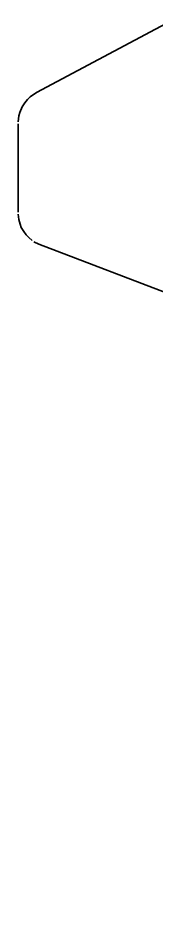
# Model space of a CAD drawing. Header units: millimetres. Extents: x 0 to 420, y 0 to 297.
# Drawn here: x 323.89 to 326.62, y 114.24 to 132.28 of the extents above; entities that cross this region are included whole.
import ezdxf

# ---------------------------------------------------------------- set-up
doc = ezdxf.new("R2010")
doc.units = ezdxf.units.MM
doc.header["$LTSCALE"] = 6
doc.layers.add('VISIVEL', color=7, linetype='Continuous', lineweight=35)

msp = doc.modelspace()

# ---------------------------------------------------------------- linework, layer by layer
at = {"layer": 'VISIVEL'}
for p, q in [((327.006, 132.282), (324.249, 130.819)), ((324.249, 130.819), (324.126, 130.735)), ((324.016, 130.615), (323.963, 130.532)), ((324.069, 130.682), (324.016, 130.615)), ((324.069, 130.682), (324.126, 130.735)), ((323.923, 130.425), (323.963, 130.532)), ((323.903, 130.359), (323.889, 130.242)), ((323.903, 130.359), (323.923, 130.425)), ((323.889, 130.199), (323.889, 128.459)), ((323.889, 128.415), (323.899, 128.312)), ((323.899, 128.312), (323.929, 128.219)), ((323.949, 128.155), (323.929, 128.219)), ((323.949, 128.155), (323.996, 128.075)), ((323.996, 128.075), (324.046, 128.009)), ((324.046, 128.009), (324.096, 127.955)), ((324.166, 127.899), (324.096, 127.955)), ((324.199, 127.875), (324.296, 127.825)), ((359.896, 114.242), (324.296, 127.825))]:
    msp.add_line(p, q, dxfattribs=at)

doc.saveas('drawing.dxf')
